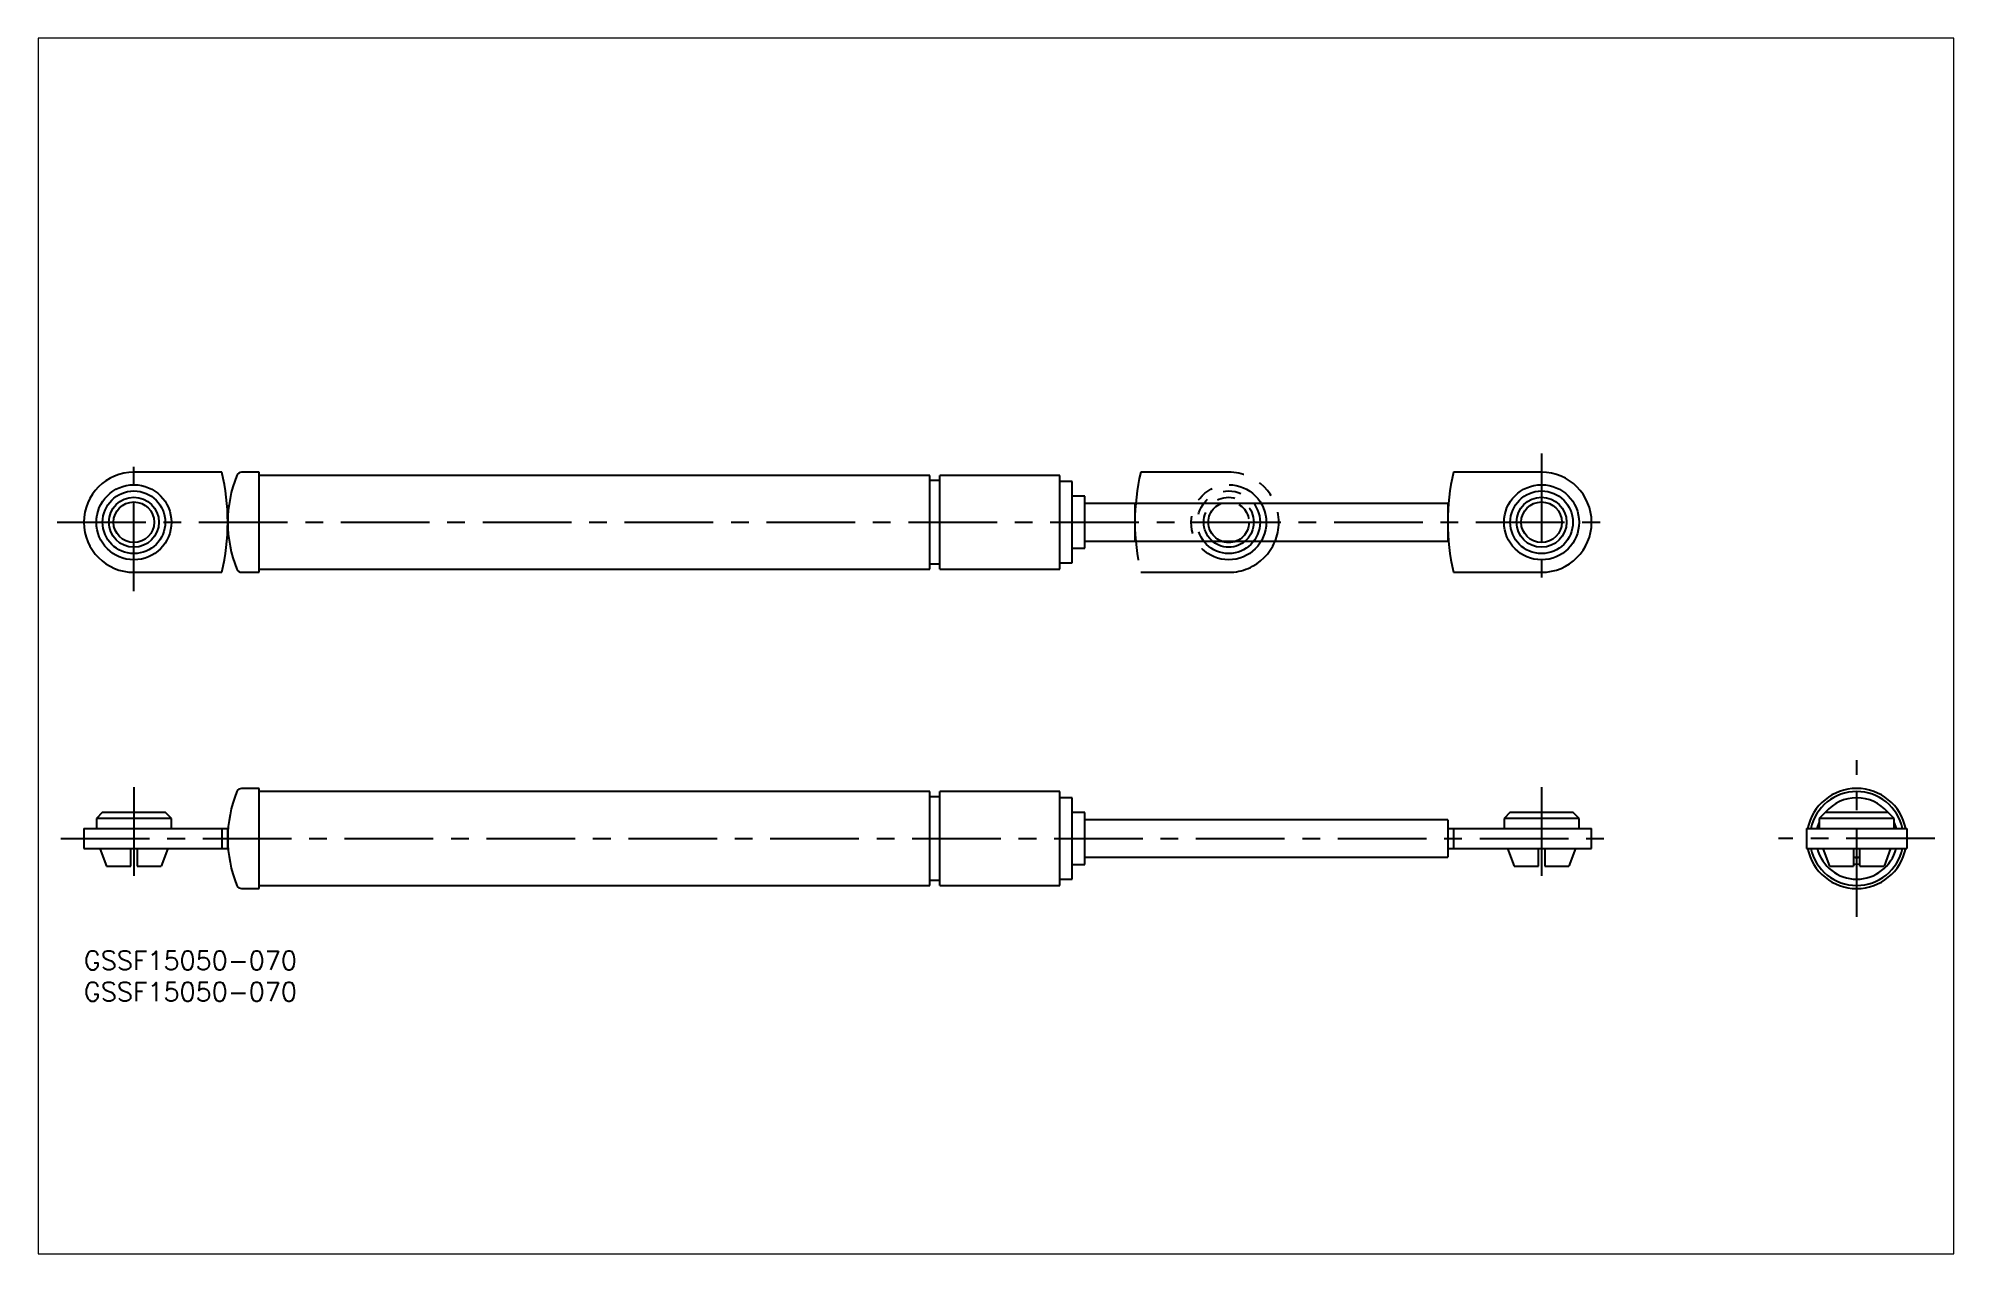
# Paper-space layout 'Layout1' of a CAD drawing. Extents: x 40 to 364, y 26 to 231.
# The model-space entities are those that its viewports show. They can reach past a viewport. Long polylines and large blocks are cut down to what shows.
import ezdxf

# ---------------------------------------------------------------- set-up
doc = ezdxf.new("R2010")
doc.units = 0
doc.header["$LTSCALE"] = 0.5
doc.linetypes.add('CENTER', pattern=[50.8, 31.75, -6.35, 6.35, -6.35])
doc.linetypes.add('PHANTOM', pattern=[63.5, 31.75, -6.35, 6.35, -6.35, 6.35, -6.35])
doc.layers.get('0').update_dxf_attribs({"linetype": 'CONTINUOUS'})
for name, color, linetype in [('MSM_CENTER', 1, 'CENTER'), ('MSM_CONTINUOUS', 7, 'CONTINUOUS'), ('MSM_IMAGINARY', 6, 'PHANTOM'), ('MSM_PART_NUMBER', 7, 'CONTINUOUS')]:
    doc.layers.add(name, color=color, linetype=linetype)
doc.styles.get("Standard").update_dxf_attribs({"font": 'txt.shx', "height": 3, "bigfont": 'bigfont.shx'})

msp = doc.modelspace()

# ---------------------------------------------------------------- linework, layer by layer
at = {"layer": 'MSM_CENTER'}
for p, q in [((8, 57.55), (8, 79.55)), ((233, 79.55), (233, 57.55)), ((-4.28, 68.55), (245, 68.55)), ((283.37, 5.5), (283.37, 30.5)), ((8, 26.2), (8, 9.6)), ((233, 26.2), (233, 9.6)), ((-3.67, 18), (244.06, 18)), ((295.87, 18), (270.87, 18))]:
    msp.add_line(p, q, dxfattribs=at)
at = {"layer": 'MSM_CONTINUOUS'}
for p, q in [((22.07, 76.55), (8, 76.55)), ((28, 76.55), (25.2, 76.55)), ((28, 60.55), (28, 76.55)), ((233, 76.55), (218.93, 76.55)), ((135.2, 76.05), (28, 76.05)), ((135.2, 61.05), (135.2, 76.05)), ((136.8, 75.2), (135.2, 75.2)), ((156, 76.05), (136.8, 76.05)), ((136.8, 61.05), (136.8, 76.05)), ((156, 61.05), (156, 76.05)), ((158, 75.05), (156, 75.05)), ((158, 62.05), (158, 75.05)), ((160, 72.7), (158, 72.7)), ((160, 64.4), (160, 72.7)), ((218, 71.55), (160, 71.55)), ((218, 71.55), (218, 65.55)), ((158, 64.4), (160, 64.4)), ((160, 65.55), (218, 65.55)), ((135.2, 61.9), (136.8, 61.9)), ((156, 62.05), (158, 62.05)), ((8, 60.55), (22.07, 60.55)), ((25.2, 60.55), (28, 60.55)), ((28, 61.05), (135.2, 61.05)), ((136.8, 61.05), (156, 61.05)), ((218.93, 60.55), (233, 60.55)), ((28, 26), (25.2, 26)), ((28, 10), (28, 26)), ((135.2, 25.5), (28, 25.5)), ((135.2, 10.5), (135.2, 25.5)), ((136.8, 24.65), (135.2, 24.65)), ((156, 25.5), (136.8, 25.5)), ((136.8, 10.5), (136.8, 25.5)), ((156, 10.5), (156, 25.5)), ((158, 24.5), (156, 24.5)), ((158, 11.5), (158, 24.5)), ((3, 22.2), (2, 21.2)), ((3, 22.2), (13, 22.2)), ((14, 21.2), (13, 22.2)), ((160, 22.15), (158, 22.15)), ((160, 13.85), (160, 22.15)), ((228, 22.2), (227, 21.2)), ((228, 22.2), (238, 22.2)), ((239, 21.2), (238, 22.2)), ((278.37, 22.2), (277.37, 21.2)), ((278.37, 22.2), (288.37, 22.2)), ((289.37, 21.2), (288.37, 22.2)), ((0, 19.6), (0, 16.4)), ((0, 19.6), (23, 19.6)), ((2, 21.2), (2, 19.6)), ((14, 21.2), (2, 21.2)), ((14, 19.6), (14, 21.2)), ((22.07, 19.6), (22.07, 16.4)), ((23, 16.4), (23, 19.6)), ((218, 21), (160, 21)), ((218, 21), (218, 15)), ((218, 19.6), (218.93, 19.6)), ((218.93, 19.6), (218.93, 16.4)), ((218.93, 19.6), (241, 19.6)), ((227, 21.2), (227, 19.6)), ((239, 21.2), (227, 21.2)), ((239, 19.6), (239, 21.2)), ((241, 16.4), (241, 19.6)), ((275.37, 19.6), (275.37, 16.4)), ((275.37, 19.6), (291.37, 19.6)), ((277.07, 19.6), (277.37, 20.49)), ((277.37, 21.2), (277.37, 19.6)), ((289.37, 21.2), (277.37, 21.2)), ((277.37, 20.49), (277.37, 20.5)), ((289.37, 19.6), (289.37, 21.2)), ((289.37, 20.5), (289.38, 20.49)), ((289.38, 20.49), (289.67, 19.6)), ((291.37, 19.6), (291.37, 16.4)), ((0, 16.4), (23, 16.4)), ((2.58, 16.4), (3.63, 13.6)), ((7.5, 13.6), (7.5, 16.4)), ((8.5, 16.4), (8.5, 13.6)), ((13.42, 16.4), (12.37, 13.6)), ((218, 16.4), (218.93, 16.4)), ((218.93, 16.4), (241, 16.4)), ((227.58, 16.4), (228.63, 13.6)), ((232.5, 13.6), (232.5, 16.4)), ((233.5, 16.4), (233.5, 13.6)), ((238.42, 16.4), (237.37, 13.6)), ((275.37, 16.4), (291.37, 16.4)), ((277.96, 16.4), (279, 13.6)), ((282.87, 16.4), (282.87, 13.6)), ((283.87, 13.6), (283.87, 16.4)), ((288.79, 16.4), (287.75, 13.6)), ((3.63, 13.6), (7.5, 13.6)), ((8.5, 13.6), (12.37, 13.6)), ((158, 13.85), (160, 13.85)), ((160, 15), (218, 15)), ((228.63, 13.6), (232.5, 13.6)), ((233.5, 13.6), (237.37, 13.6)), ((279, 13.6), (282.87, 13.6)), ((283.11, 13.86), (282.87, 13.88)), ((283.88, 13.88), (283.11, 13.86)), ((283.87, 13.6), (287.75, 13.6)), ((25.2, 10), (28, 10)), ((28, 10.5), (135.2, 10.5)), ((135.2, 11.35), (136.8, 11.35)), ((136.8, 10.5), (156, 10.5)), ((156, 11.5), (158, 11.5))]:
    msp.add_line(p, q, dxfattribs=at)
for centre, radius in [((8, 68.55), 6), ((8, 68.55), 5), ((233, 68.55), 6), ((233, 68.55), 5), ((8, 68.55), 4), ((8, 68.55), 3.25), ((233, 68.55), 4), ((233, 68.55), 3.25)]:
    msp.add_circle(centre, radius, dxfattribs=at)
for centre, radius, start, end in [((8, 68.55), 8, 90, 270), ((-12, 68.55), 35, 346.787, 13.213), ((25.2, 75.75), 0.8, 90, 157.9757), ((253, 68.55), 35, 166.787, 193.213), ((233, 68.55), 8, 270, 90), ((43, 68.55), 20, 157.9757, 202.0243), ((25.2, 61.35), 0.8, 202.0243, 270), ((43, 18), 20, 157.9757, 202.0243), ((25.2, 25.2), 0.8, 90, 157.9757), ((283.37, 18), 8, 11.537, 168.463), ((283.37, 18), 7.5, 12.3178, 167.6822), ((283.37, 18), 6.5, 40.2522, 139.7478), ((283.37, 18), 8, 191.537, 348.463), ((283.37, 18), 7.5, 192.3178, 347.6822), ((283.37, 18), 6.5, 194.25, 345.75), ((283.37, 18), 3, 260.2749, 279.7717), ((283.37, 18), 3.05, 260.3931, 279.5667), ((25.2, 10.8), 0.8, 202.0243, 270)]:
    msp.add_arc(centre, radius, start, end, dxfattribs=at)
at = {"layer": 'MSM_IMAGINARY'}
for p, q in [((183, 76.55), (168.93, 76.55)), ((168, 71.55), (168, 65.55)), ((168.93, 60.55), (183, 60.55))]:
    msp.add_line(p, q, dxfattribs=at)
for radius in [6, 5, 4, 3.25]:
    msp.add_circle((183, 68.55), radius, dxfattribs=at)
for centre, radius, start, end in [((203, 68.55), 35, 166.787, 193.213), ((183, 68.55), 8, 270, 90)]:
    msp.add_arc(centre, radius, start, end, dxfattribs=at)

# ---------------------------------------------------------------- texts
at = {"layer": 'MSM_PART_NUMBER', "char_height": 3, "width": 121.0942, "attachment_point": 1}
for insert in [(0, 0), (0, -5)]:
    msp.add_mtext('{GSSF15050-070}', dxfattribs=dict(at, insert=insert))

psp = doc.layouts.get("Layout1")

# ---------------------------------------------------------------- viewports
at = {"layer": '0'}
psp.add_viewport(center=(202.5, 128.5), size=(324, 205.6), view_center_point=(145.8, 48.77), view_height=194.275, dxfattribs=at)

doc.saveas('drawing.dxf')
